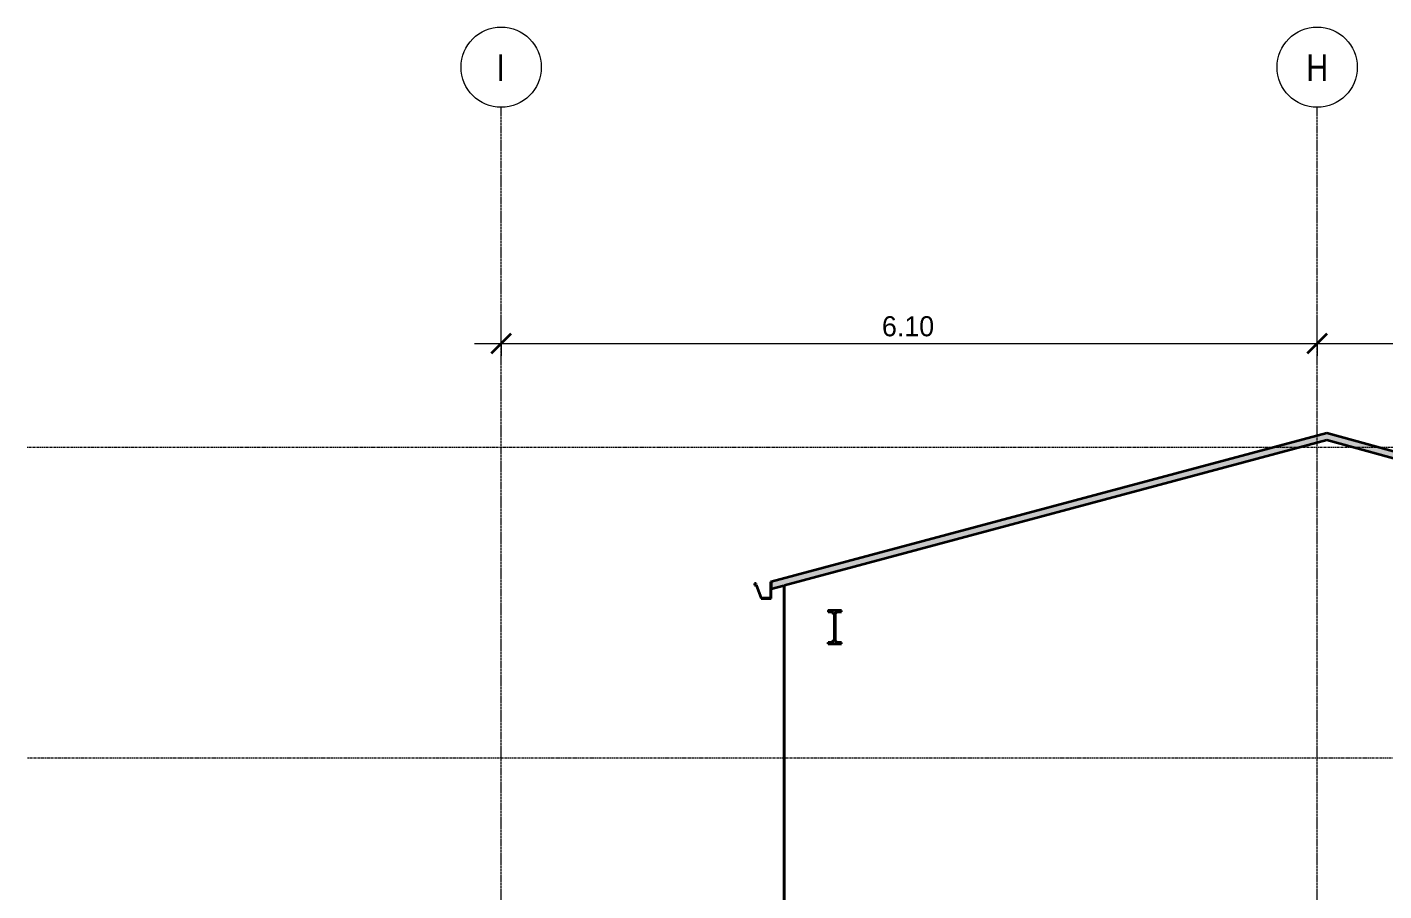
# Model space of a CAD drawing. Header units: centimetres. Extents: x -6111 to 13767, y -285 to 1600.
# Drawn here: x -3737 to -2723, y 746 to 1392 of the extents above; entities that cross this region are included whole.
import ezdxf

# ---------------------------------------------------------------- set-up
doc = ezdxf.new("R2010")
doc.units = ezdxf.units.CM
doc.linetypes.add('Centre', pattern=[3.175, 0.635, -0.475, 1.59, -0.475])
doc.linetypes.add('Grid Line', pattern=[2.2225, 1.27, -0.3175, 0.3175, -0.3175])
for name, color, linetype, lineweight in [('A-ANNO-DIMS', 7, 'Continuous', 9), ('A-ANNO-DIMS-100', 7, 'Continuous', 9), ('A-FLOR-LEVL', 7, 'Continuous', 9), ('A-ROOF', 7, 'Continuous', 9), ('A-ROOF-MCUT', 7, 'Continuous', 35), ('A-ROOF-PATT', 7, 'Continuous', 35), ('A-WALL', 7, 'Continuous', 9), ('A-WALL-PATT', 7, 'Continuous', 35), ('S-BEAM', 7, 'Continuous', 9), ('S-GRID', 7, 'Continuous', 9), ('S-GRID-IDEN', 7, 'Continuous', 9)]:
    doc.layers.add(name, color=color, linetype=linetype, lineweight=lineweight)
doc.styles.add('Century Gothic_1', font='GOTHIC.TTF', dxfattribs={"height": 15})
doc.styles.add('Saira Condensed', font='SairaCondensed-Regular.ttf', dxfattribs={"height": 20})
doc.dimstyles.new('FCA_N_Cotas_E100', dxfattribs={"dimscale": 30.48, "dimtxt": 15.662524, "dimasz": 0.492126, "dimexe": 0.656168, "dimexo": 0.656168, "dimgap": 0.032808, "dimtad": 1, "dimlfac": 0.01, "dimrnd": 0.01, "dimzin": 0, "dimdsep": 46, "dimtxsty": 'Century Gothic_1', "dimblk1": 'OBLIQUE', "dimblk2": 'OBLIQUE', "dimsah": 1, "dimcen": 0.09, "dimdle": 0.656168, "dimadec": 3, "dimazin": 2, "dimtfac": 1, "dimtdec": 4, "dimtix": 1, "dimtmove": 0, "dimatfit": 3, "dimfxl": 1, "dimtvp": 1, "dimtolj": 1, "dimtzin": 0, "dimarcsym": 2})
pattern_1 = [(89.844, (-5444.159, 0), (-0.068259666, 25.14427905), []), (89.844, (-5444.159, 38.1), (-0.068259666, 25.14427905), [])]

# ---------------------------------------------------------------- blocks, each defined once
blk = doc.blocks.new('PQ_RVR_ARQ-01_ZZ_ZZ_MO_T_A_rvt-2-Elevación Eje 2')
at = {"layer": 'A-ROOF-PATT', "lineweight": 9, "true_color": 0xeaeaea}
blk.add_hatch(color=254, dxfattribs=at).paths.add_polyline_path([(-4662.3, 970.6), (-4662.3, 975.8), (-5071.4, 1088.1), (-5486.8, 976.8), (-5486.8, 971.7), (-5071.4, 1083), (-4676.3, 974.5)])
at = {"layer": 'A-WALL-PATT', "lineweight": 9, "true_color": 0xeaeaea}
blk.add_hatch(color=254, dxfattribs=at).paths.add_polyline_path([(-5477.1, 620.8), (-5476.8, 620.8), (-5476.8, 974.3), (-5477.3, 974.2), (-5477.3, 620.8)])
at = {"layer": 'A-ROOF', "color": 254, "lineweight": 35, "true_color": 0xcccccc}
for p, q in [((-5071.4, 1088.1), (-5486.8, 976.8)), ((-4662.3, 975.8), (-5071.4, 1088.1)), ((-5476.8, 974.3), (-5071.4, 1083)), ((-5071.4, 1083), (-4676.8, 974.6)), ((-5486.8, 976.8), (-5486.8, 971.7)), ((-5486.8, 971.7), (-5477.3, 974.2))]:
    blk.add_line(p, q, dxfattribs=at)
at = {"layer": 'A-ROOF-MCUT', "color": 254, "true_color": 0xcccccc}
for p, q in [((-5498, 975.6), (-5499.3, 975.6)), ((-5499.3, 975.6), (-5499.3, 974.3)), ((-5499.3, 974.3), (-5498, 974.3)), ((-5498.9, 974.6), (-5498.9, 975.3)), ((-5498.9, 975.3), (-5498, 975.3)), ((-5497.8, 974.6), (-5498.9, 974.6)), ((-5498, 975.3), (-5498, 975.6)), ((-5498, 974.3), (-5494.2, 964.4)), ((-5493.9, 964.7), (-5497.8, 974.6)), ((-5486.8, 976.8), (-5487.1, 976.8)), ((-5487.1, 976.8), (-5487.1, 964.7)), ((-5486.8, 964.4), (-5486.8, 976.8)), ((-5494.2, 964.4), (-5486.8, 964.4)), ((-5487.1, 964.7), (-5493.9, 964.7))]:
    blk.add_line(p, q, dxfattribs=at)
at = {"layer": 'A-WALL', "color": 254, "lineweight": 35, "true_color": 0xcccccc}
for p, q in [((-5477.3, 974.2), (-5477.3, 518)), ((-5476.8, 518), (-5476.8, 974.3))]:
    blk.add_line(p, q, dxfattribs=at)
blk = doc.blocks.new('FP_78-Elevación Eje 2')
at = {"layer": 'S-BEAM', "color": 9, "true_color": 0xc0c0c0}
for p, q in [((-5440.8, 933.2), (-5440.7, 933.3)), ((-5440.8, 933.1), (-5440.8, 933.2)), ((-5440.8, 933.2), (-5440.8, 933.2)), ((-5440.8, 933.1), (-5440.8, 933.1)), ((-5440.8, 933.1), (-5440.8, 933.1)), ((-5440.7, 933.4), (-5440.7, 933.5)), ((-5440.7, 933.5), (-5440.7, 933.5)), ((-5440.7, 933.3), (-5440.7, 933.4)), ((-5440.7, 933.4), (-5440.7, 933.4)), ((-5440.7, 933.2), (-5440.7, 933.3)), ((-5440.7, 933.3), (-5440.7, 933.3)), ((-5440.7, 933.3), (-5440.6, 933.3)), ((-5440.7, 933.3), (-5440.7, 933.3)), ((-5440.7, 933.3), (-5440.7, 933.3)), ((-5440.7, 933.1), (-5440.7, 933.2)), ((-5440.7, 933.2), (-5440.7, 933.2)), ((-5440.7, 933.1), (-5440.7, 933.2)), ((-5440.7, 933.2), (-5440.6, 933.2)), ((-5440.7, 933.1), (-5440.7, 933.1)), ((-5440.7, 933.1), (-5440.7, 933.1)), ((-5440.7, 933.1), (-5440.7, 933.1)), ((-5440.7, 933.1), (-5440.7, 933.1)), ((-5440.6, 933.4), (-5440.6, 933.5)), ((-5440.6, 933.5), (-5440.6, 933.5)), ((-5440.6, 933.4), (-5440.6, 933.5)), ((-5440.6, 933.5), (-5440.6, 933.5)), ((-5440.6, 933.3), (-5440.6, 933.4)), ((-5440.6, 933.4), (-5440.6, 933.4)), ((-5440.6, 933.3), (-5440.6, 933.4)), ((-5440.6, 933.4), (-5440.6, 933.4)), ((-5440.6, 933.2), (-5440.5, 933.3)), ((-5440.6, 933.2), (-5440.6, 933.3)), ((-5440.6, 933.3), (-5440.6, 933.3)), ((-5440.6, 933.3), (-5440.6, 933.3)), ((-5440.6, 933.1), (-5440.6, 933.2)), ((-5440.6, 933.2), (-5440.6, 933.2)), ((-5440.6, 933.1), (-5440.5, 933.2)), ((-5440.6, 933.1), (-5440.6, 933.1)), ((-5440.6, 933.1), (-5440.6, 933.1)), ((-5440.6, 933.1), (-5440.6, 933.1)), ((-5440.6, 933.1), (-5440.6, 933.1)), ((-5440.5, 933.4), (-5440.5, 933.5)), ((-5440.5, 933.5), (-5440.5, 933.5)), ((-5440.5, 933.4), (-5440.5, 933.5)), ((-5440.5, 933.5), (-5440.5, 933.5)), ((-5440.5, 933.3), (-5440.5, 933.4)), ((-5440.5, 933.4), (-5440.5, 933.4)), ((-5440.5, 933.3), (-5440.5, 933.4)), ((-5440.5, 933.4), (-5440.5, 933.4)), ((-5440.5, 933.3), (-5440.5, 933.3)), ((-5440.5, 933.3), (-5440.5, 933.3)), ((-5440.5, 933.2), (-5440.5, 933.3)), ((-5440.5, 933.3), (-5440.5, 933.3)), ((-5440.5, 933.3), (-5440.5, 933.3)), ((-5440.5, 933.2), (-5440.5, 933.2)), ((-5441.9, 932.3), (-5441.9, 932.3)), ((-5441.9, 932.3), (-5441.8, 932.3)), ((-5441.8, 932.3), (-5441.8, 932.3)), ((-5441.8, 932.3), (-5441.7, 932.3)), ((-5441.8, 932.3), (-5441.8, 932.3)), ((-5441.8, 932.3), (-5441.7, 932.3)), ((-5441.8, 932.3), (-5441.8, 932.3)), ((-5441.8, 932.3), (-5441.7, 932.3)), ((-5441.7, 932.3), (-5441.7, 932.3)), ((-5441.7, 932.3), (-5441.7, 932.3)), ((-5441.7, 932.3), (-5441.6, 932.3)), ((-5441.7, 932.3), (-5441.7, 932.3)), ((-5441.7, 932.3), (-5441.6, 932.3)), ((-5441.7, 932.3), (-5441.7, 932.3)), ((-5441.7, 932.3), (-5441.7, 932.3)), ((-5441.7, 932.3), (-5441.6, 932.3)), ((-5441.7, 932.3), (-5441.7, 932.3)), ((-5441.7, 932.3), (-5441.6, 932.3)), ((-5441.7, 932.3), (-5441.6, 932.3)), ((-5441.6, 932.3), (-5441.5, 932.4)), ((-5441.6, 932.3), (-5441.6, 932.3)), ((-5441.6, 932.3), (-5441.5, 932.3)), ((-5441.6, 932.3), (-5441.6, 932.3)), ((-5441.6, 932.3), (-5441.5, 932.3)), ((-5441.6, 932.3), (-5441.6, 932.3)), ((-5441.6, 932.3), (-5441.6, 932.3)), ((-5441.6, 932.3), (-5441.5, 932.3)), ((-5441.6, 932.3), (-5441.6, 932.3)), ((-5441.6, 932.3), (-5441.6, 932.3)), ((-5441.6, 932.3), (-5441.5, 932.3)), ((-5441.5, 932.3), (-5441.5, 932.4)), ((-5441.5, 932.4), (-5441.4, 932.4)), ((-5441.5, 932.4), (-5441.5, 932.4)), ((-5441.5, 932.4), (-5441.5, 932.4)), ((-5441.5, 932.4), (-5441.4, 932.4)), ((-5441.5, 932.3), (-5441.4, 932.4)), ((-5441.5, 932.3), (-5441.5, 932.3)), ((-5441.5, 932.3), (-5441.5, 932.3)), ((-5441.5, 932.3), (-5441.5, 932.3)), ((-5441.5, 932.3), (-5441.4, 932.3)), ((-5441.5, 932.3), (-5441.5, 932.3)), ((-5441.5, 932.3), (-5441.5, 932.3)), ((-5441.5, 932.3), (-5441.5, 932.3)), ((-5441.5, 932.3), (-5441.4, 932.3)), ((-5441.4, 932.4), (-5441.4, 932.4)), ((-5441.4, 932.4), (-5441.3, 932.4)), ((-5441.4, 932.3), (-5441.3, 932.4)), ((-5441.4, 932.4), (-5441.4, 932.4)), ((-5441.4, 932.4), (-5441.3, 932.4)), ((-5441.4, 932.4), (-5441.4, 932.4)), ((-5441.4, 932.4), (-5441.3, 932.4)), ((-5441.4, 932.3), (-5441.3, 932.4)), ((-5441.4, 932.3), (-5441.4, 932.3)), ((-5441.4, 932.3), (-5441.4, 932.3)), ((-5441.4, 932.3), (-5441.4, 932.3)), ((-5441.3, 932.4), (-5441.2, 932.5)), ((-5441.3, 932.4), (-5441.3, 932.5)), ((-5441.3, 932.5), (-5441.3, 932.5)), ((-5441.3, 932.5), (-5441.2, 932.5)), ((-5441.3, 932.4), (-5441.3, 932.4)), ((-5441.3, 932.4), (-5441.3, 932.4)), ((-5441.3, 932.4), (-5441.3, 932.4)), ((-5441.3, 932.4), (-5441.3, 932.4)), ((-5441.3, 932.4), (-5441.2, 932.4)), ((-5441.3, 932.4), (-5441.3, 932.4)), ((-5441.3, 932.4), (-5441.3, 932.4)), ((-5441.3, 932.4), (-5441.2, 932.4)), ((-5441.3, 932.4), (-5441.3, 932.4)), ((-5441.3, 932.4), (-5441.2, 932.4)), ((-5441.2, 932.5), (-5441.2, 932.6)), ((-5441.2, 932.6), (-5441.1, 932.6)), ((-5441.2, 932.5), (-5441.2, 932.5)), ((-5441.2, 932.5), (-5441.2, 932.5)), ((-5441.2, 932.5), (-5441.1, 932.5)), ((-5441.2, 932.4), (-5441.1, 932.5)), ((-5441.2, 932.5), (-5441.2, 932.5)), ((-5441.2, 932.4), (-5441.2, 932.5)), ((-5441.2, 932.5), (-5441.2, 932.5)), ((-5441.2, 932.5), (-5441.1, 932.5)), ((-5441.2, 932.4), (-5441.2, 932.4)), ((-5441.2, 932.4), (-5441.2, 932.4)), ((-5441.2, 932.4), (-5441.2, 932.4)), ((-5441.2, 932.4), (-5441.2, 932.4)), ((-5441.2, 932.4), (-5441.1, 932.4)), ((-5441.1, 932.6), (-5441.1, 932.7)), ((-5441.1, 932.7), (-5441, 932.7)), ((-5441.1, 932.5), (-5441.1, 932.6)), ((-5441.1, 932.6), (-5441.1, 932.6)), ((-5441.1, 932.6), (-5441, 932.6)), ((-5441.1, 932.6), (-5441.1, 932.6)), ((-5441.1, 932.6), (-5441.1, 932.6)), ((-5441.1, 932.5), (-5441.1, 932.6)), ((-5441.1, 932.6), (-5441, 932.6)), ((-5441.1, 932.5), (-5441.1, 932.5)), ((-5441.1, 932.5), (-5441, 932.5)), ((-5441.1, 932.5), (-5441.1, 932.5)), ((-5441.1, 932.4), (-5441.1, 932.5)), ((-5441.1, 932.5), (-5441.1, 932.5)), ((-5441.1, 932.5), (-5441, 932.5)), ((-5441, 932.7), (-5441, 932.8)), ((-5441, 932.8), (-5440.9, 932.8)), ((-5441, 932.6), (-5441, 932.7)), ((-5441, 932.7), (-5440.9, 932.7)), ((-5441, 932.7), (-5441, 932.7)), ((-5441, 932.6), (-5440.9, 932.7)), ((-5441, 932.6), (-5441, 932.6)), ((-5441, 932.5), (-5441, 932.6)), ((-5441, 932.6), (-5440.9, 932.6)), ((-5441, 932.6), (-5441, 932.6)), ((-5441, 932.6), (-5441, 932.6)), ((-5441, 932.5), (-5441, 932.6)), ((-5441, 932.6), (-5440.9, 932.6)), ((-5441, 932.5), (-5441, 932.5)), ((-5441, 932.5), (-5441, 932.5)), ((-5440.9, 932.9), (-5440.8, 933)), ((-5440.9, 932.8), (-5440.9, 932.9)), ((-5440.9, 932.9), (-5440.9, 932.9)), ((-5440.9, 932.9), (-5440.9, 932.9)), ((-5440.9, 932.7), (-5440.9, 932.8)), ((-5440.9, 932.8), (-5440.9, 932.8)), ((-5440.9, 932.8), (-5440.8, 932.8)), ((-5440.9, 932.8), (-5440.9, 932.8)), ((-5440.9, 932.7), (-5440.9, 932.8)), ((-5440.9, 932.8), (-5440.8, 932.8)), ((-5440.9, 932.7), (-5440.9, 932.7)), ((-5440.9, 932.6), (-5440.9, 932.7)), ((-5440.9, 932.7), (-5440.8, 932.7)), ((-5440.9, 932.7), (-5440.9, 932.7)), ((-5440.9, 932.7), (-5440.9, 932.7)), ((-5440.9, 932.6), (-5440.8, 932.7)), ((-5440.9, 932.6), (-5440.9, 932.6)), ((-5440.9, 932.6), (-5440.9, 932.6)), ((-5440.9, 932.6), (-5440.9, 932.6)), ((-5440.9, 932.6), (-5440.9, 932.6)), ((-5440.8, 933), (-5440.8, 933.1)), ((-5440.8, 932.9), (-5440.8, 933)), ((-5440.8, 933), (-5440.7, 933)), ((-5440.8, 933), (-5440.8, 933)), ((-5440.8, 932.8), (-5440.8, 932.9)), ((-5440.8, 932.9), (-5440.8, 932.9)), ((-5440.8, 932.9), (-5440.8, 932.9)), ((-5440.8, 932.8), (-5440.8, 932.9)), ((-5440.8, 932.9), (-5440.8, 932.9)), ((-5440.8, 932.9), (-5440.7, 932.9)), ((-5440.8, 932.7), (-5440.8, 932.8)), ((-5440.8, 932.8), (-5440.7, 932.8)), ((-5440.8, 932.8), (-5440.8, 932.8)), ((-5440.8, 932.7), (-5440.7, 932.8)), ((-5440.8, 932.7), (-5440.8, 932.7)), ((-5440.8, 932.7), (-5440.8, 932.7)), ((-5440.8, 932.7), (-5440.8, 932.7)), ((-5440.7, 933), (-5440.7, 933.1)), ((-5440.7, 933), (-5440.7, 933.1)), ((-5440.7, 932.9), (-5440.6, 933)), ((-5440.7, 932.9), (-5440.7, 933)), ((-5440.7, 933), (-5440.7, 933)), ((-5440.7, 932.8), (-5440.7, 932.9)), ((-5440.7, 932.9), (-5440.7, 932.9)), ((-5440.7, 932.9), (-5440.7, 932.9)), ((-5440.7, 932.8), (-5440.7, 932.9)), ((-5440.7, 932.9), (-5440.7, 932.9)), ((-5440.7, 932.9), (-5440.6, 932.9)), ((-5440.7, 932.8), (-5440.7, 932.8)), ((-5440.7, 932.8), (-5440.7, 932.8)), ((-5440.7, 932.8), (-5440.7, 932.8)), ((-5440.6, 933), (-5440.6, 933.1)), ((-5440.6, 933), (-5440.6, 933.1)), ((-5440.6, 933), (-5440.6, 933)), ((-5440.6, 932.9), (-5440.6, 933)), ((-5440.6, 933), (-5440.6, 933))]:
    blk.add_line(p, q, dxfattribs=at)
blk = doc.blocks.new('FP_79-Elevación Eje 2')
at = {"layer": 'S-BEAM', "color": 9, "true_color": 0xc0c0c0}
for p, q in [((-5441.8, 953.8), (-5441.9, 953.8)), ((-5441.9, 953.8), (-5441.9, 953.8)), ((-5441.8, 953.8), (-5441.9, 953.8)), ((-5441.9, 953.8), (-5441.9, 953.8)), ((-5441.7, 953.8), (-5441.8, 953.8)), ((-5441.8, 953.8), (-5441.8, 953.8)), ((-5441.8, 953.8), (-5441.8, 953.8)), ((-5441.7, 953.8), (-5441.8, 953.8)), ((-5441.8, 953.8), (-5441.8, 953.8)), ((-5441.7, 953.8), (-5441.8, 953.8)), ((-5441.8, 953.8), (-5441.8, 953.8)), ((-5441.7, 953.8), (-5441.8, 953.8)), ((-5441.7, 953.7), (-5441.7, 953.8)), ((-5441.6, 953.8), (-5441.7, 953.8)), ((-5441.7, 953.8), (-5441.7, 953.8)), ((-5441.6, 953.8), (-5441.7, 953.8)), ((-5441.7, 953.8), (-5441.7, 953.8)), ((-5441.7, 953.7), (-5441.7, 953.8)), ((-5441.7, 953.8), (-5441.7, 953.8)), ((-5441.6, 953.8), (-5441.7, 953.8)), ((-5441.7, 953.8), (-5441.7, 953.8)), ((-5441.7, 953.8), (-5441.7, 953.8)), ((-5441.6, 953.8), (-5441.7, 953.8)), ((-5441.6, 953.7), (-5441.7, 953.7)), ((-5441.6, 953.7), (-5441.7, 953.7)), ((-5441.6, 953.7), (-5441.6, 953.8)), ((-5441.6, 953.8), (-5441.6, 953.8)), ((-5441.5, 953.8), (-5441.6, 953.8)), ((-5441.6, 953.8), (-5441.6, 953.8)), ((-5441.5, 953.7), (-5441.6, 953.8)), ((-5441.6, 953.8), (-5441.6, 953.8)), ((-5441.5, 953.8), (-5441.6, 953.8)), ((-5441.6, 953.8), (-5441.6, 953.8)), ((-5441.6, 953.8), (-5441.6, 953.8)), ((-5441.5, 953.7), (-5441.6, 953.7)), ((-5441.6, 953.7), (-5441.6, 953.7)), ((-5441.6, 953.7), (-5441.6, 953.7)), ((-5441.5, 953.7), (-5441.6, 953.7)), ((-5441.5, 953.7), (-5441.6, 953.7)), ((-5441.6, 953.7), (-5441.6, 953.7)), ((-5441.5, 953.7), (-5441.5, 953.8)), ((-5441.5, 953.8), (-5441.5, 953.8)), ((-5441.4, 953.7), (-5441.5, 953.8)), ((-5441.5, 953.8), (-5441.5, 953.8)), ((-5441.5, 953.7), (-5441.5, 953.7)), ((-5441.4, 953.7), (-5441.5, 953.7)), ((-5441.5, 953.7), (-5441.5, 953.7)), ((-5441.4, 953.7), (-5441.5, 953.7)), ((-5441.4, 953.7), (-5441.5, 953.7)), ((-5441.5, 953.7), (-5441.5, 953.7)), ((-5441.5, 953.7), (-5441.5, 953.7)), ((-5441.4, 953.7), (-5441.5, 953.7)), ((-5441.5, 953.7), (-5441.5, 953.7)), ((-5441.5, 953.7), (-5441.5, 953.7)), ((-5441.3, 953.7), (-5441.4, 953.7)), ((-5441.4, 953.7), (-5441.4, 953.7)), ((-5441.4, 953.7), (-5441.4, 953.7)), ((-5441.3, 953.7), (-5441.4, 953.7)), ((-5441.4, 953.7), (-5441.4, 953.7)), ((-5441.4, 953.6), (-5441.4, 953.7)), ((-5441.3, 953.7), (-5441.4, 953.7)), ((-5441.4, 953.7), (-5441.4, 953.7)), ((-5441.3, 953.7), (-5441.4, 953.7)), ((-5441.4, 953.7), (-5441.4, 953.7)), ((-5441.3, 953.6), (-5441.4, 953.6)), ((-5441.3, 953.6), (-5441.3, 953.7)), ((-5441.2, 953.7), (-5441.3, 953.7)), ((-5441.3, 953.7), (-5441.3, 953.7)), ((-5441.3, 953.7), (-5441.3, 953.7)), ((-5441.3, 953.6), (-5441.3, 953.7)), ((-5441.3, 953.7), (-5441.3, 953.7)), ((-5441.2, 953.7), (-5441.3, 953.7)), ((-5441.3, 953.7), (-5441.3, 953.7)), ((-5441.3, 953.7), (-5441.3, 953.7)), ((-5441.2, 953.6), (-5441.3, 953.6)), ((-5441.3, 953.6), (-5441.3, 953.6)), ((-5441.2, 953.6), (-5441.3, 953.6)), ((-5441.3, 953.6), (-5441.3, 953.6)), ((-5441.3, 953.6), (-5441.3, 953.6)), ((-5441.2, 953.6), (-5441.3, 953.6)), ((-5441.2, 953.6), (-5441.2, 953.7)), ((-5441.2, 953.6), (-5441.2, 953.7)), ((-5441.2, 953.7), (-5441.2, 953.7)), ((-5441.1, 953.5), (-5441.2, 953.6)), ((-5441.2, 953.6), (-5441.2, 953.6)), ((-5441.2, 953.6), (-5441.2, 953.6)), ((-5441.1, 953.6), (-5441.2, 953.6)), ((-5441.2, 953.5), (-5441.2, 953.6)), ((-5441.1, 953.6), (-5441.2, 953.6)), ((-5441.2, 953.6), (-5441.2, 953.6)), ((-5441.2, 953.6), (-5441.2, 953.6)), ((-5441.1, 953.6), (-5441.2, 953.6)), ((-5441.1, 953.5), (-5441.2, 953.5)), ((-5441.2, 953.5), (-5441.2, 953.5)), ((-5441, 953.6), (-5441.1, 953.6)), ((-5441.1, 953.6), (-5441.1, 953.6)), ((-5441.1, 953.6), (-5441.1, 953.6)), ((-5441.1, 953.5), (-5441.1, 953.6)), ((-5441, 953.6), (-5441.1, 953.6)), ((-5441.1, 953.6), (-5441.1, 953.6)), ((-5441, 953.4), (-5441.1, 953.5)), ((-5441.1, 953.5), (-5441.1, 953.5)), ((-5441.1, 953.5), (-5441.1, 953.5)), ((-5441.1, 953.4), (-5441.1, 953.5)), ((-5441, 953.5), (-5441.1, 953.5)), ((-5441.1, 953.5), (-5441.1, 953.5)), ((-5441, 953.4), (-5441.1, 953.4)), ((-5441.1, 953.4), (-5441.1, 953.4)), ((-5441, 953.5), (-5441, 953.6)), ((-5441, 953.5), (-5441, 953.6)), ((-5441, 953.6), (-5441, 953.6)), ((-5440.9, 953.5), (-5441, 953.5)), ((-5441, 953.5), (-5441, 953.5)), ((-5441, 953.4), (-5441, 953.5)), ((-5440.9, 953.5), (-5441, 953.5)), ((-5440.9, 953.4), (-5441, 953.4)), ((-5441, 953.4), (-5441, 953.4)), ((-5441, 953.4), (-5441, 953.4)), ((-5441, 953.4), (-5441, 953.4)), ((-5440.9, 953.4), (-5441, 953.4)), ((-5441, 953.4), (-5441, 953.4)), ((-5440.9, 953.4), (-5440.9, 953.5)), ((-5440.9, 953.4), (-5440.9, 953.5)), ((-5440.9, 953.5), (-5440.9, 953.5)), ((-5440.8, 953.4), (-5440.9, 953.4)), ((-5440.9, 953.4), (-5440.9, 953.4)), ((-5440.9, 953.4), (-5440.9, 953.4)), ((-5440.9, 953.4), (-5440.9, 953.4)), ((-5440.8, 953.4), (-5440.9, 953.4)), ((-5440.9, 953.4), (-5440.9, 953.4)), ((-5440.8, 953.4), (-5440.8, 953.4)), ((-5441, 953.3), (-5441, 953.4)), ((-5440.9, 953.3), (-5441, 953.3)), ((-5441, 953.3), (-5441, 953.3)), ((-5440.9, 953.3), (-5440.9, 953.4)), ((-5440.9, 953.3), (-5440.9, 953.4)), ((-5440.8, 953.2), (-5440.9, 953.3)), ((-5440.9, 953.3), (-5440.9, 953.3)), ((-5440.9, 953.3), (-5440.9, 953.3)), ((-5440.9, 953.2), (-5440.9, 953.3)), ((-5440.8, 953.3), (-5440.9, 953.3)), ((-5440.9, 953.3), (-5440.9, 953.3)), ((-5440.9, 953.1), (-5440.9, 953.2)), ((-5440.9, 953.2), (-5440.9, 953.2)), ((-5440.9, 953.2), (-5440.9, 953.2)), ((-5440.8, 953.1), (-5440.9, 953.1)), ((-5440.8, 953.3), (-5440.8, 953.4)), ((-5440.8, 953.3), (-5440.8, 953.4)), ((-5440.7, 953.3), (-5440.8, 953.3)), ((-5440.8, 953.3), (-5440.8, 953.3)), ((-5440.8, 953.2), (-5440.8, 953.3)), ((-5440.7, 953.3), (-5440.8, 953.3)), ((-5440.8, 953.1), (-5440.8, 953.2)), ((-5440.8, 953.2), (-5440.8, 953.2)), ((-5440.8, 953.2), (-5440.8, 953.2)), ((-5440.7, 953.1), (-5440.8, 953.2)), ((-5440.8, 953.2), (-5440.8, 953.2)), ((-5440.8, 953.2), (-5440.8, 953.2)), ((-5440.7, 953), (-5440.8, 953.1)), ((-5440.8, 953.1), (-5440.8, 953.1)), ((-5440.8, 953), (-5440.8, 953.1)), ((-5440.8, 952.9), (-5440.8, 953)), ((-5440.8, 953), (-5440.8, 953)), ((-5440.8, 953), (-5440.8, 953)), ((-5440.8, 952.8), (-5440.8, 952.9)), ((-5440.8, 952.9), (-5440.8, 952.9)), ((-5440.7, 952.8), (-5440.8, 952.8)), ((-5440.7, 953.2), (-5440.7, 953.3)), ((-5440.7, 953.2), (-5440.7, 953.3)), ((-5440.7, 953.3), (-5440.7, 953.3)), ((-5440.7, 953.1), (-5440.7, 953.2)), ((-5440.7, 953.2), (-5440.7, 953.2)), ((-5440.7, 953.2), (-5440.7, 953.2)), ((-5440.6, 953.1), (-5440.7, 953.2)), ((-5440.7, 953.2), (-5440.7, 953.2)), ((-5440.7, 953.2), (-5440.7, 953.2)), ((-5440.6, 953.1), (-5440.7, 953.1)), ((-5440.7, 953), (-5440.7, 953.1)), ((-5440.7, 953.1), (-5440.7, 953.1)), ((-5440.7, 952.9), (-5440.7, 953)), ((-5440.7, 953), (-5440.7, 953)), ((-5440.7, 953), (-5440.7, 953)), ((-5440.7, 952.9), (-5440.7, 953)), ((-5440.7, 953), (-5440.7, 953)), ((-5440.7, 953), (-5440.7, 953)), ((-5440.7, 952.8), (-5440.7, 952.9)), ((-5440.7, 952.9), (-5440.7, 952.9)), ((-5440.6, 952.8), (-5440.7, 952.9)), ((-5440.7, 952.9), (-5440.7, 952.9)), ((-5440.6, 952.7), (-5440.7, 952.8)), ((-5440.7, 952.8), (-5440.7, 952.8)), ((-5440.7, 952.8), (-5440.7, 952.8)), ((-5440.7, 952.7), (-5440.7, 952.8)), ((-5440.7, 952.8), (-5440.7, 952.8)), ((-5440.7, 952.6), (-5440.7, 952.7)), ((-5440.7, 952.7), (-5440.7, 952.7)), ((-5440.7, 952.6), (-5440.7, 952.6)), ((-5440.7, 952.6), (-5440.7, 952.6)), ((-5440.6, 953), (-5440.6, 953.1)), ((-5440.6, 953), (-5440.6, 953.1)), ((-5440.6, 953.1), (-5440.6, 953.1)), ((-5440.6, 952.9), (-5440.6, 953)), ((-5440.6, 953), (-5440.6, 953)), ((-5440.6, 953), (-5440.6, 953)), ((-5440.6, 952.9), (-5440.6, 953)), ((-5440.6, 953), (-5440.6, 953)), ((-5440.6, 953), (-5440.6, 953)), ((-5440.6, 952.8), (-5440.6, 952.9)), ((-5440.6, 952.9), (-5440.6, 952.9)), ((-5440.5, 952.9), (-5440.6, 952.9)), ((-5440.5, 952.8), (-5440.6, 952.8)), ((-5440.6, 952.7), (-5440.6, 952.8)), ((-5440.6, 952.8), (-5440.6, 952.8)), ((-5440.6, 952.8), (-5440.6, 952.8)), ((-5440.6, 952.6), (-5440.6, 952.7)), ((-5440.6, 952.7), (-5440.6, 952.7)), ((-5440.6, 952.6), (-5440.6, 952.7)), ((-5440.6, 952.7), (-5440.6, 952.7)), ((-5440.6, 952.6), (-5440.6, 952.6)), ((-5440.6, 952.6), (-5440.6, 952.6)), ((-5440.6, 952.6), (-5440.6, 952.6)), ((-5440.6, 952.6), (-5440.6, 952.6)), ((-5440.5, 952.8), (-5440.5, 952.9)), ((-5440.5, 952.7), (-5440.5, 952.8)), ((-5440.5, 952.8), (-5440.5, 952.8)), ((-5440.5, 952.7), (-5440.5, 952.8)), ((-5440.5, 952.8), (-5440.5, 952.8)), ((-5440.5, 952.8), (-5440.5, 952.8)), ((-5440.5, 952.6), (-5440.5, 952.7)), ((-5440.5, 952.7), (-5440.5, 952.7)), ((-5440.5, 952.6), (-5440.5, 952.7)), ((-5440.5, 952.7), (-5440.5, 952.7)), ((-5440.5, 952.6), (-5440.5, 952.6)), ((-5440.5, 952.6), (-5440.5, 952.6)), ((-5440.5, 952.6), (-5440.5, 952.6)), ((-5440.5, 952.6), (-5440.5, 952.6))]:
    blk.add_line(p, q, dxfattribs=at)
blk = doc.blocks.new('M_W Shapes - 150 x 250-V77-Elevación Eje 2')
at = {"layer": 'S-BEAM', "true_color": 0xc0c0c0}
h = blk.add_hatch(dxfattribs=at)
h.set_pattern_fill('FP_27', color=9, style=0, pattern_type=2)
h.set_pattern_definition(pattern_1)
edge = h.paths.add_edge_path()
edge.add_line((-5444.5, 954.5), (-5444.2, 954.5))
edge.add_line((-5444.2, 954.5), (-5444.2, 955.5))
edge.add_line((-5444.2, 955.5), (-5444.5, 955.5))
h = blk.add_hatch(dxfattribs=at)
h.set_pattern_fill('FP_2', color=9, style=0, pattern_type=2)
h.set_pattern_definition([(45, (0, 0), (-25.14472, 25.14472), []), (45, (0, 38.1), (-25.14472, 25.14472), [])])
h.paths.add_polyline_path([(-5434.2, 930.5), (-5434.2, 931.5), (-5437.2, 931.6), (-5438, 932), (-5438.5, 932.7), (-5438.7, 933.5), (-5438.6, 953), (-5438.3, 953.8), (-5437.6, 954.3), (-5436.7, 954.5), (-5434.2, 954.5), (-5434.2, 955.5), (-5444.2, 955.5), (-5444.2, 954.5), (-5441.2, 954.5), (-5440.4, 954.1), (-5439.9, 953.4), (-5439.7, 952.6), (-5439.7, 933.1), (-5440.1, 932.3), (-5440.8, 931.7), (-5441.7, 931.5), (-5444.2, 931.5), (-5444.2, 930.5), (-5440.9, 930.5)])
h = blk.add_hatch(dxfattribs=at)
h.set_pattern_fill('FP_26', color=9, style=0, pattern_type=2)
h.set_pattern_definition([(89.844, (-5439.659, 0), (-0.068259666, 25.14427905), []), (89.844, (-5439.659, 38.1), (-0.068259666, 25.14427905), [])])
h.paths.add_polyline_path([(-5440, 933.5), (-5439.7, 933.5), (-5439.7, 952.6), (-5440, 952.6), (-5440, 946.8)])
h = blk.add_hatch(dxfattribs=at)
h.set_pattern_fill('FP_27', color=9, style=0, pattern_type=2)
h.set_pattern_definition(pattern_1)
edge = h.paths.add_edge_path()
edge.add_line((-5444.5, 930.5), (-5444.2, 930.5))
edge.add_line((-5444.2, 930.5), (-5444.2, 931.5))
edge.add_line((-5444.2, 931.5), (-5444.5, 931.5))
at = {"layer": 'S-BEAM'}
for p, q in [((-5444.2, 955.5), (-5444.5, 955.5)), ((-5444.2, 954.5), (-5444.5, 954.5)), ((-5444.5, 931.5), (-5444.2, 931.5)), ((-5444.2, 930.5), (-5444.5, 930.5))]:
    blk.add_line(p, q, dxfattribs=at)
at = {"layer": 'S-BEAM', "lineweight": 35}
for p, q in [((-5434.2, 955.5), (-5444.2, 955.5)), ((-5444.2, 955.5), (-5444.2, 954.5)), ((-5444.2, 954.5), (-5441.7, 954.5)), ((-5436.7, 954.5), (-5434.2, 954.5)), ((-5434.2, 954.5), (-5434.2, 955.5)), ((-5439.7, 952.6), (-5439.7, 933.5)), ((-5438.7, 933.5), (-5438.7, 952.6)), ((-5441.7, 931.5), (-5444.2, 931.5)), ((-5444.2, 931.5), (-5444.2, 930.5)), ((-5444.2, 930.5), (-5434.2, 930.5)), ((-5434.2, 931.5), (-5436.7, 931.5)), ((-5434.2, 930.5), (-5434.2, 931.5))]:
    blk.add_line(p, q, dxfattribs=at)
at = {"layer": 'S-BEAM', "lineweight": 35, "flags": 128}
for points in [[(-5441.7, 954.5), (-5441.2, 954.5), (-5440.8, 954.3), (-5440.4, 954.1), (-5440.1, 953.8), (-5439.9, 953.4), (-5439.7, 953), (-5439.7, 952.6)], [(-5438.7, 952.6), (-5438.6, 953), (-5438.5, 953.4), (-5438.3, 953.8), (-5438, 954.1), (-5437.6, 954.3), (-5437.2, 954.5), (-5436.7, 954.5)], [(-5439.7, 933.5), (-5439.7, 933.1), (-5439.9, 932.7), (-5440.1, 932.3), (-5440.4, 932), (-5440.8, 931.7), (-5441.2, 931.6), (-5441.7, 931.5)], [(-5436.7, 931.5), (-5437.2, 931.6), (-5437.6, 931.7), (-5438, 932), (-5438.3, 932.3), (-5438.5, 932.7), (-5438.6, 933.1), (-5438.7, 933.5)]]:
    blk.add_lwpolyline(points, dxfattribs=at)
at = {"layer": 'S-BEAM'}
for name in ['FP_79-Elevación Eje 2', 'FP_78-Elevación Eje 2']:
    blk.add_blockref(name, (0, 0), dxfattribs=at)
blk = doc.blocks.new('Grid - 3mm-1819951-Elevación Eje 2')
at = {"layer": 'S-GRID-IDEN', "color": 253, "true_color": 0xaaaaaa}
blk.add_circle((-2548.7, 1361.7), 30, dxfattribs=at)
blk = doc.blocks.new('DIMBLOCK6-Elevación Eje 2')
at = {"layer": 'A-ANNO-DIMS-100'}
for p, q in [((-3383.1, 1155.2), (-3383.1, 1175.2)), ((-2773.1, 1155.2), (-2773.1, 1175.2)), ((-3403.1, 1155.2), (-2773.1, 1155.2)), ((-3383.1, 1155.2), (-3383.1, 1145.8)), ((-2773.1, 1155.2), (-2773.1, 1145.8))]:
    blk.add_line(p, q, dxfattribs=at)
at = {"layer": 'A-ANNO-DIMS-100', "lineweight": 35}
for p, q in [((-3383.1, 1155.2), (-3375.6, 1162.7)), ((-2773.1, 1155.2), (-2765.6, 1162.7)), ((-3383.1, 1155.2), (-3390.6, 1147.7)), ((-2773.1, 1155.2), (-2780.6, 1147.7))]:
    blk.add_line(p, q, dxfattribs=at)
at = {"layer": 'A-ANNO-DIMS-100', "color": 0, "insert": (-3098.5, 1175.5), "char_height": 15, "width": 48.927, "attachment_point": 1, "line_spacing_factor": 0.984502, "style": 'Century Gothic_1'}
blk.add_mtext('6.10', dxfattribs=at)
blk = doc.blocks.new('_Oblique')
at = {"color": 0, "linetype": 'ByBlock', "lineweight": -2}
blk.add_line((-0.5, -0.5), (0.5, 0.5), dxfattribs=at)
blk = doc.blocks.new('DIMBLOCK7-Elevación Eje 2')
at = {"layer": 'A-ANNO-DIMS-100'}
for p, q in [((-2773.1, 1155.2), (-2773.1, 1175.2)), ((-2162.8, 1155.2), (-2162.8, 1175.2)), ((-2773.1, 1155.2), (-2162.8, 1155.2)), ((-2773.1, 1155.2), (-2773.1, 1145.8)), ((-2162.8, 1155.2), (-2162.8, 1145.8))]:
    blk.add_line(p, q, dxfattribs=at)
at = {"layer": 'A-ANNO-DIMS-100', "lineweight": 35}
for p, q in [((-2773.1, 1155.2), (-2765.6, 1162.7)), ((-2162.8, 1155.2), (-2155.3, 1162.7)), ((-2773.1, 1155.2), (-2780.6, 1147.7)), ((-2162.8, 1155.2), (-2170.3, 1147.7))]:
    blk.add_line(p, q, dxfattribs=at)
at = {"layer": 'A-ANNO-DIMS-100', "color": 0, "insert": (-2488.4, 1175.5), "char_height": 15, "width": 48.927, "attachment_point": 1, "line_spacing_factor": 0.984502, "style": 'Century Gothic_1'}
blk.add_mtext('6.10', dxfattribs=at)

msp = doc.modelspace()

# ---------------------------------------------------------------- linework, layer by layer
at = {"layer": 'A-FLOR-LEVL', "color": 253, "linetype": 'Centre', "true_color": 0xaaaaaa}
for p, q in [((-3737.492, 1077.508), (229.437, 1077.508)), ((229.437, 845.103), (-3737.492, 845.103))]:
    msp.add_line(p, q, dxfattribs=at)
at = {"layer": 'S-GRID', "color": 253, "linetype": 'Grid Line', "true_color": 0xaaaaaa}
for p, q in [((-3383.106, -138.768), (-3383.106, 1331.674)), ((-2773.106, -138.768), (-2773.106, 1331.674))]:
    msp.add_line(p, q, dxfattribs=at)

# ---------------------------------------------------------------- block references
at = {"lineweight": 5}
msp.add_blockref('PQ_RVR_ARQ-01_ZZ_ZZ_MO_T_A_rvt-2-Elevación Eje 2', (2305.433, 0), dxfattribs=at)
at = {"layer": 'S-BEAM'}
msp.add_blockref('M_W Shapes - 150 x 250-V77-Elevación Eje 2', (2305.433, 0), dxfattribs=at)
at = {"layer": 'S-GRID-IDEN', "color": 253, "true_color": 0xaaaaaa}
for p in [(-834.444, 0), (-224.444, 0)]:
    msp.add_blockref('Grid - 3mm-1819951-Elevación Eje 2', p, dxfattribs=at)

# ---------------------------------------------------------------- texts
at = {"layer": 'S-GRID-IDEN', "color": 253, "true_color": 0xaaaaaa, "char_height": 20, "attachment_point": 1, "style": 'Saira Condensed'}
for s, insert, width in [('I', (-3386.73, 1371.354), 8.01687), ('H', (-2781.33, 1371.354), 19.2405)]:
    msp.add_mtext(s, dxfattribs=dict(at, insert=insert, width=width))

# ---------------------------------------------------------------- dimensions: what is measured, and where the dimension line sits
at = {"layer": 'A-ANNO-DIMS'}
for base, p1, p2, override, picture, middle in [((-2773.106, 1155.226), (-3383.106, 1165.832), (-2773.106, 1165.832), {"dimpost": '<>', "dimfxl": 610}, 'DIMBLOCK6-Elevación Eje 2', (-3078.106, 1164.103)), ((-2162.826, 1155.226), (-2773.106, 1165.832), (-2162.826, 1165.832), {"dimpost": '<>', "dimfxl": 610.280405}, 'DIMBLOCK7-Elevación Eje 2', (-2467.966, 1164.103))]:
    dim = msp.add_linear_dim(base=base, p1=p1, p2=p2, dimstyle='FCA_N_Cotas_E100', override=override, dxfattribs=at)
    dim.commit()
    dim.dimension.update_dxf_attribs({"geometry": picture, "text_midpoint": middle})

doc.saveas('drawing.dxf')
